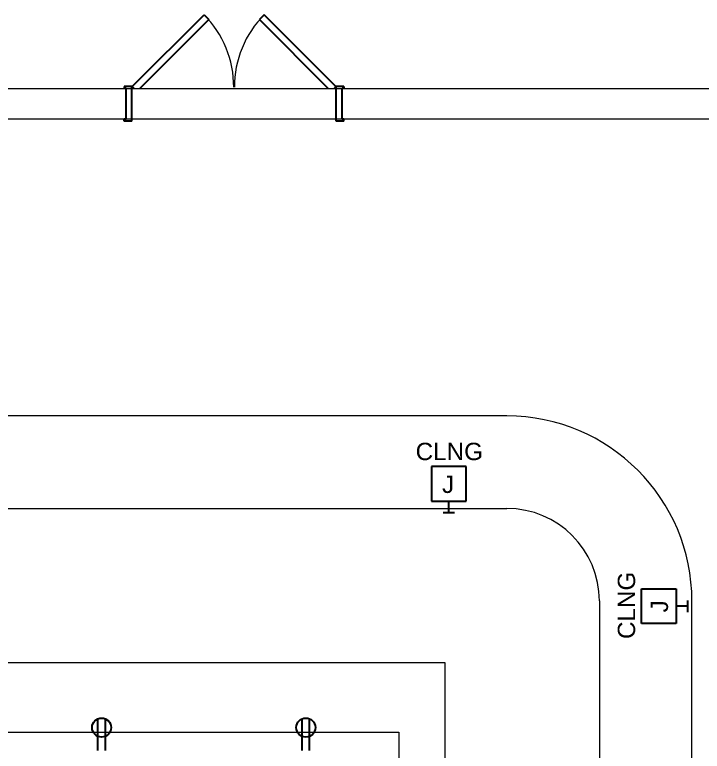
# Model space of a CAD drawing. Header units: inches. Extents: x -4688 to 1542, y -3558 to 978.
# Drawn here: x 189.9 to 368.2, y 137.6 to 328.7 of the extents above; entities that cross this region are included whole.
import ezdxf

# ---------------------------------------------------------------- set-up
doc = ezdxf.new("R2010")
doc.units = ezdxf.units.IN
doc.header["$MEASUREMENT"] = 0
for name, color, linetype, lineweight in [('A-ANNO-NOTE', 131, 'Continuous', 40), ('A-DOOR', 31, 'Continuous', 18), ('A-DOOR-FRAM', 31, 'Continuous', 30), ('A-GENM', 13, 'Continuous', 9), ('A-WALL', 113, 'Continuous', 18)]:
    doc.layers.add(name, color=color, linetype=linetype, lineweight=lineweight)
doc.styles.add('Arial', font='arial.ttf', dxfattribs={"height": 4.5})
doc.styles.add('Swis721 Lt BT', font='swissl.ttf', dxfattribs={"height": 4.5})

# ---------------------------------------------------------------- blocks, each defined once
blk = doc.blocks.new('Double Flush - church gate-5636639-1st Floor Power _ Signal')
at = {"layer": 'A-DOOR', "color": 8, "lineweight": 30}
for p, q in [((-25.91, -4), (-26.41, -4.5)), ((-26.41, -4.5), (-7.8, -23.11)), ((-6.56, -21.87), (-24.43, -4)), ((6.56, -21.87), (24.43, -4)), ((26.41, -4.5), (7.8, -23.11)), ((25.91, -4), (26.41, -4.5)), ((-7.8, -23.11), (-6.56, -21.87)), ((7.8, -23.11), (6.56, -21.87))]:
    blk.add_line(p, q, dxfattribs=at)
at = {"layer": 'A-DOOR', "lineweight": 9}
for centre, start, end in [((-26.41, -4.5), 315, 0.5), ((26.41, -4.5), 179.5, 225)]:
    blk.add_arc(centre, 26.31, start, end, dxfattribs=at)
at = {"layer": 'A-DOOR-FRAM', "color": 8}
for p, q in [((-28.5, 4.5), (-28.5, 4)), ((-28.5, 4.5), (-26.5, 4.5)), ((-28.5, 4), (-28, 4)), ((-28, 4), (-28, -4)), ((-26.5, 4.5), (-26.5, -4.5)), ((26.5, 4.5), (26.5, -4.5)), ((26.5, 4.5), (28.5, 4.5)), ((28, 4), (28, -4)), ((28, 4), (28.5, 4)), ((28.5, 4.5), (28.5, 4)), ((-28.5, -4.5), (-28.5, -4)), ((-28.5, -4), (-28, -4)), ((-28.5, -4.5), (-26.5, -4.5)), ((26.5, -4.5), (28.5, -4.5)), ((28, -4), (28.5, -4)), ((28.5, -4.5), (28.5, -4))]:
    blk.add_line(p, q, dxfattribs=at)
blk = doc.blocks.new('Generic Models 2 - Generic Models 2-7028761-1st Floor Power _ Signal')
at = {"layer": 'A-GENM'}
for p, q in [((301.64, 158.13), (142.11, 158.13)), ((142.11, 134.13), (301.64, 134.13)), ((94.11, 110.13), (94.11, 66.4)), ((118.11, 66.4), (118.11, 110.13)), ((325.64, 110.13), (325.64, 66.4)), ((349.64, 66.4), (349.64, 110.13)), ((158.11, 94.13), (158.11, 52.13)), ((285.64, 94.13), (158.11, 94.13)), ((285.64, 52.13), (285.64, 94.13)), ((170.11, 52.13), (170.11, 76.13)), ((170.11, 76.13), (273.64, 76.13)), ((273.64, 76.13), (273.64, 52.13)), ((94.11, 66.4), (118.11, 66.4)), ((325.64, 66.4), (349.64, 66.4)), ((158.11, 52.13), (170.11, 52.13)), ((273.64, 52.13), (285.64, 52.13))]:
    blk.add_line(p, q, dxfattribs=at)
for centre, radius, start, end in [((142.11, 110.13), 48, 90, 180), ((301.64, 110.13), 48, 360, 90), ((142.11, 110.13), 24, 90, 180), ((301.64, 110.13), 24, 0, 90)]:
    blk.add_arc(centre, radius, start, end, dxfattribs=at)

msp = doc.modelspace()

# ---------------------------------------------------------------- linework, layer by layer
at = {"layer": 'A-ANNO-NOTE', "lineweight": 30}
for p, q in [((307.03, 211.5), (298.03, 211.5)), ((298.03, 211.5), (298.03, 202.5)), ((307.03, 202.5), (307.03, 211.5)), ((298.03, 202.5), (307.03, 202.5)), ((302.53, 199.5), (302.53, 202.5)), ((304.03, 199.5), (301.03, 199.5)), ((352.48, 170.73), (352.48, 179.73)), ((352.48, 179.73), (361.48, 179.73)), ((361.48, 179.73), (361.48, 170.73)), ((364.48, 173.73), (364.48, 176.73)), ((364.48, 175.23), (361.48, 175.23)), ((361.48, 170.73), (352.48, 170.73)), ((211.52, 137.77), (211.52, 146.03)), ((213.44, 137.77), (213.44, 146.03)), ((264.48, 137.77), (264.48, 146.03)), ((266.39, 137.77), (266.39, 146.03))]:
    msp.add_line(p, q, dxfattribs=at)
for centre, radius in [((212.48, 143.75), 2.47), ((265.44, 143.75), 2.48)]:
    msp.add_circle(centre, radius, dxfattribs=at)
at = {"layer": 'A-WALL', "lineweight": 9}
for p, q in [((23.22, 309.59), (459.28, 309.59)), ((459.28, 301.59), (23.22, 301.59))]:
    msp.add_line(p, q, dxfattribs=at)

# ---------------------------------------------------------------- block references
at = {"layer": 'A-DOOR', "rotation": 180}
msp.add_blockref('Double Flush - church gate-5636639-1st Floor Power _ Signal', (246.83, 305.59), dxfattribs=at)
at = {"layer": 'A-GENM'}
msp.add_blockref('Generic Models 2 - Generic Models 2-7028761-1st Floor Power _ Signal', (15.92, 66.46), dxfattribs=at)

# ---------------------------------------------------------------- texts
at = {"layer": 'A-ANNO-NOTE', "lineweight": 9, "char_height": 4.5, "attachment_point": 1}
for s, insert, width, style in [('CLNG', (293.91, 217.64), 20.604, 'Swis721 Lt BT'), ('J', (300.76, 209.12), 3.939, 'Arial')]:
    msp.add_mtext(s, dxfattribs=dict(at, insert=insert, width=width, style=style))
at = {"layer": 'A-ANNO-NOTE', "lineweight": 9, "char_height": 4.5, "attachment_point": 1, "rotation": 90}
for s, insert, width, style in [('CLNG', (346.33, 166.73), 20.604, 'Swis721 Lt BT'), ('J', (354.86, 173.62), 3.939, 'Arial')]:
    msp.add_mtext(s, dxfattribs=dict(at, insert=insert, width=width, style=style))

doc.saveas('drawing.dxf')
